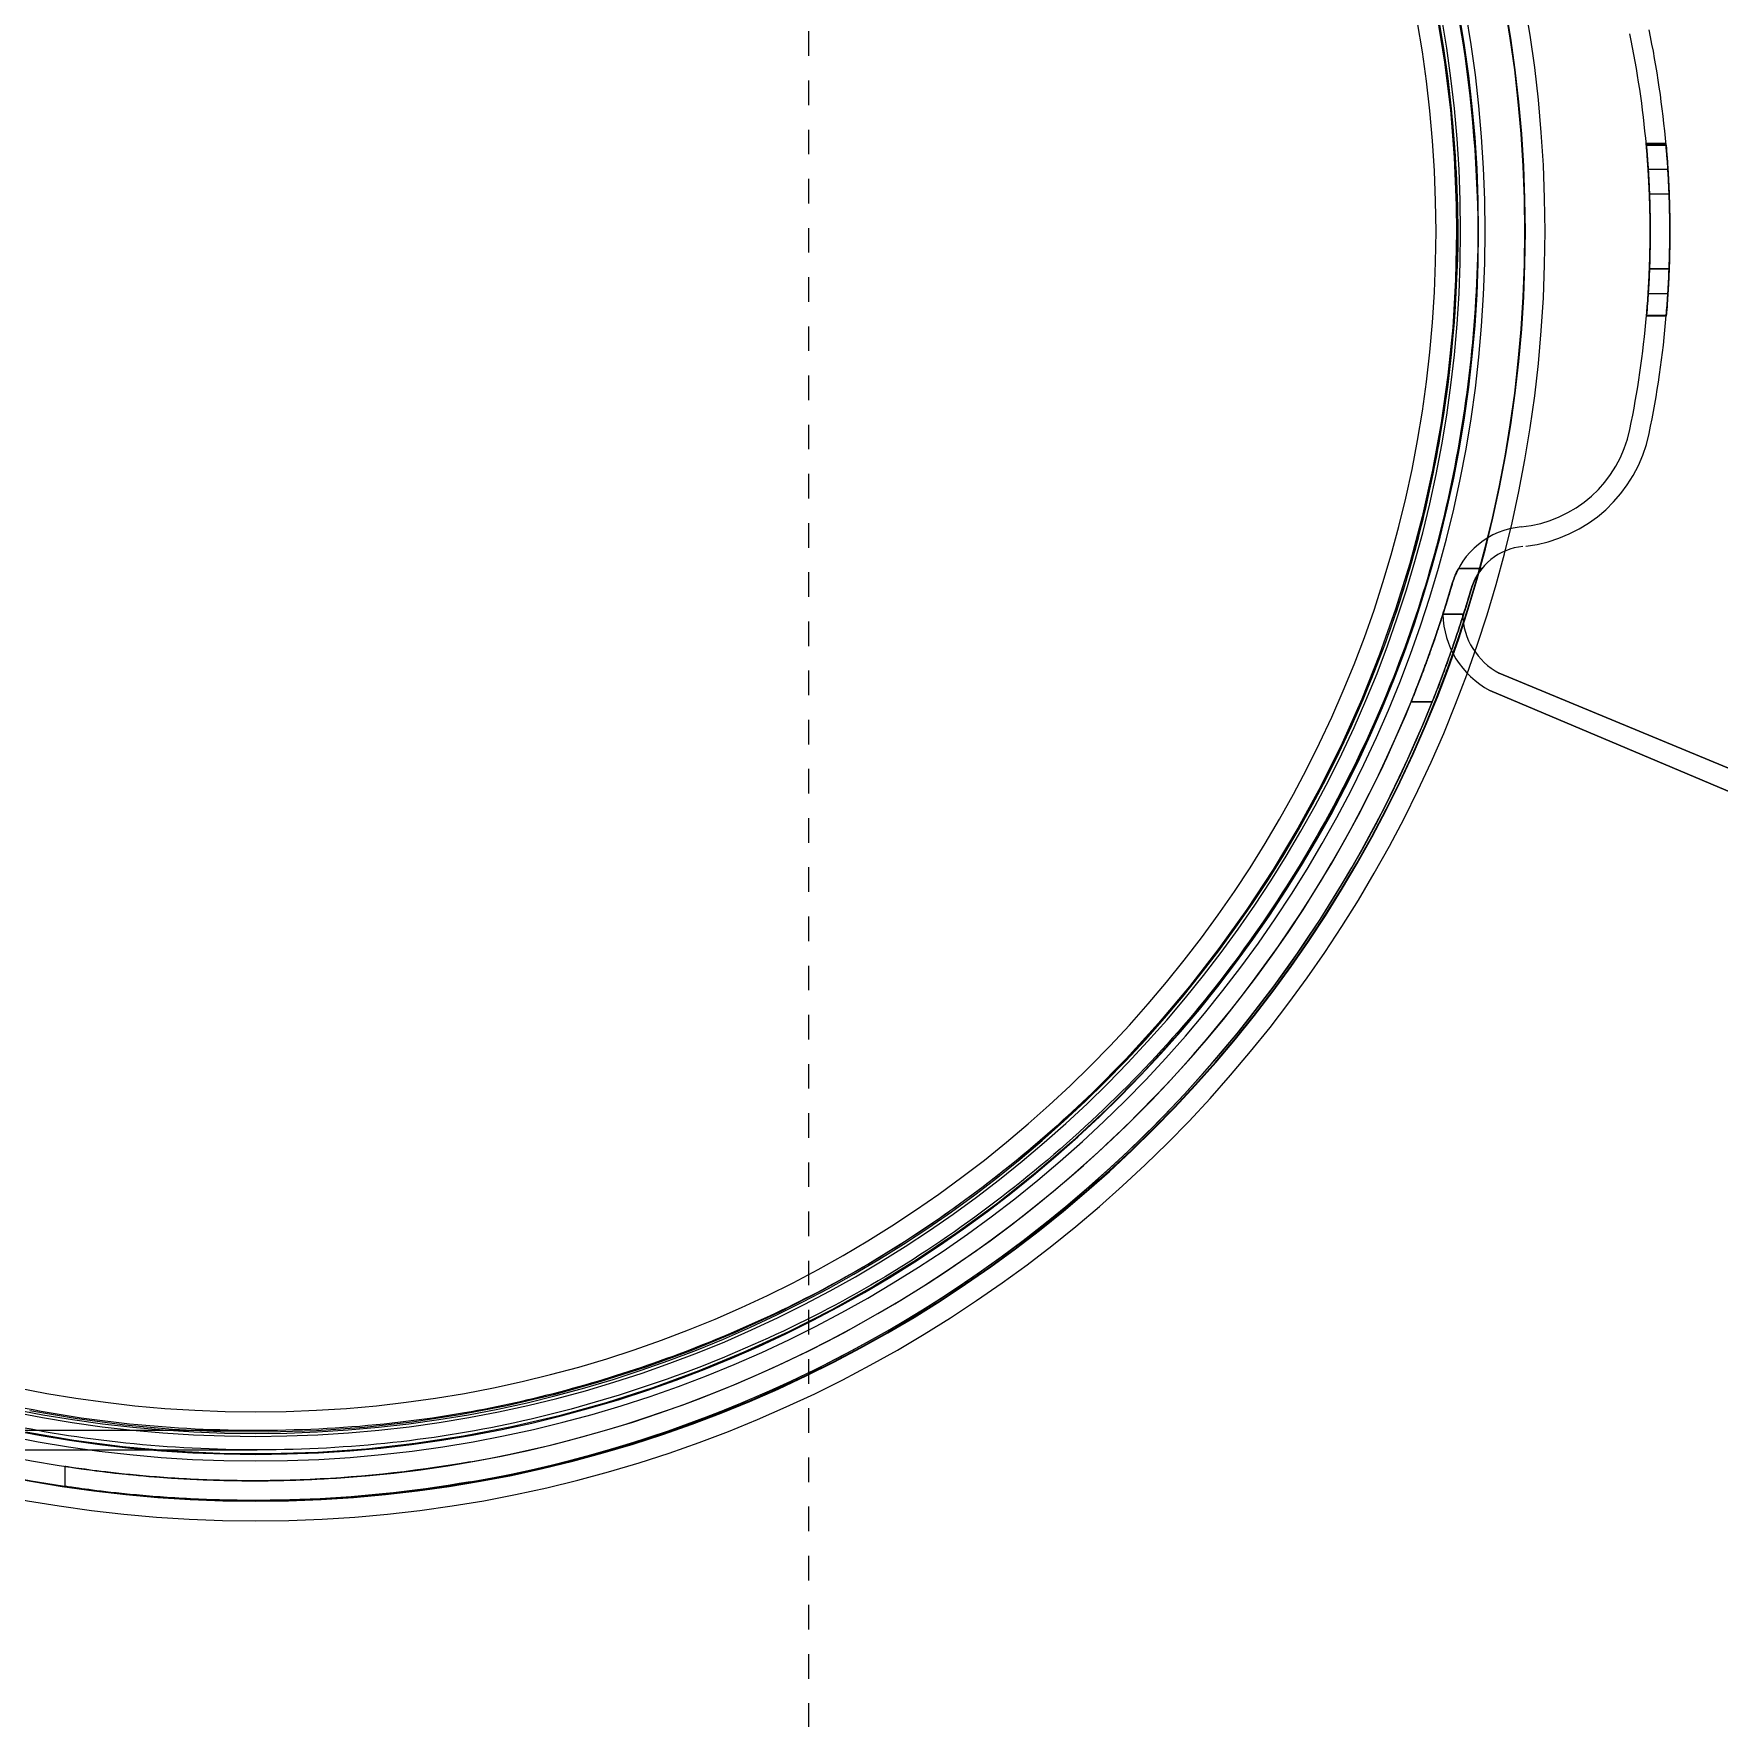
# Model space of a CAD drawing. Header units: millimetres. Extents: x 2179 to 48742, y 3478 to 161002.
# Drawn here: x 18851.4 to 18920, y 125968.8 to 126037.3 of the extents above; entities that cross this region are included whole.
import ezdxf

# ---------------------------------------------------------------- set-up
doc = ezdxf.new("R2010")
doc.units = ezdxf.units.MM
doc.linetypes.add('1_Čerchovaná 1_0mm', pattern=[2.4, 1.2, -0.6, 0, -0.6])
doc.linetypes.add('3_Čárkovaná 1_0mm', pattern=[2, 1, -1])
doc.layers.add('A-DETL-MBND', color=7, linetype='3_Čárkovaná 1_0mm', lineweight=9)
doc.layers.add('A-GENM-1', color=7, linetype='Continuous', lineweight=9, true_color=0x646464)
doc.layers.add('A-GENM-2', color=7, linetype='1_Čerchovaná 1_0mm', lineweight=9, true_color=0x646464)

# ---------------------------------------------------------------- blocks, each defined once
blk = doc.blocks.new('Construction_Roof-Accessories_Lindab_Round- - Lindab Round Downpipe System 150_100 High Build Polyester 001 Antique White-794159-1NP _ stroje')
at = {"layer": 'A-GENM-1'}
for p, q in [((180836.231, 126032.826), (180835.427, 126032.826)), ((180836.231, 126032.826), (180835.427, 126032.826)), ((180836.237, 126032.772), (180835.434, 126032.772)), ((180836.237, 126032.772), (180835.434, 126032.772)), ((180835.434, 126032.756), (180836.237, 126032.756)), ((180835.434, 126032.756), (180836.237, 126032.756)), ((180836.312, 126031.767), (180835.51, 126031.767)), ((180836.312, 126031.767), (180835.51, 126031.767)), ((180836.312, 126031.767), (180835.51, 126031.767)), ((180836.312, 126031.767), (180835.51, 126031.767)), ((180836.361, 126030.765), (180835.56, 126030.765)), ((180836.361, 126030.765), (180835.56, 126030.765)), ((180836.361, 126030.765), (180835.56, 126030.765)), ((180836.361, 126030.765), (180835.56, 126030.765)), ((180836.361, 126030.765), (180835.56, 126030.765)), ((180836.361, 126030.765), (180835.56, 126030.765)), ((180836.361, 126030.765), (180835.56, 126030.765)), ((180836.361, 126030.765), (180835.56, 126030.765)), ((180836.361, 126027.731), (180835.56, 126027.731)), ((180836.361, 126027.731), (180835.56, 126027.731)), ((180836.361, 126027.731), (180835.56, 126027.731)), ((180836.361, 126027.731), (180835.56, 126027.731)), ((180835.56, 126027.726), (180836.361, 126027.726)), ((180835.56, 126027.726), (180836.361, 126027.726)), ((180835.56, 126027.726), (180836.361, 126027.726)), ((180835.56, 126027.726), (180836.361, 126027.726)), ((180835.51, 126026.729), (180836.312, 126026.729)), ((180835.51, 126026.729), (180836.312, 126026.729)), ((180835.51, 126026.729), (180836.312, 126026.729)), ((180835.51, 126026.729), (180836.312, 126026.729)), ((180835.441, 126025.826), (180836.244, 126025.826)), ((180835.441, 126025.826), (180836.244, 126025.826)), ((180835.443, 126025.841), (180836.246, 126025.841)), ((180836.246, 126025.841), (180835.443, 126025.841)), ((180835.443, 126025.841), (180836.246, 126025.841)), ((180836.246, 126025.841), (180835.443, 126025.841)), ((180827.796, 126015.547), (180828.751, 126015.547)), ((180827.796, 126015.547), (180828.751, 126015.547)), ((180827.796, 126015.547), (180828.751, 126015.547)), ((180827.796, 126015.547), (180828.751, 126015.547)), ((180828.753, 126015.549), (180827.797, 126015.549)), ((180828.753, 126015.549), (180827.797, 126015.549)), ((180828.753, 126015.549), (180827.797, 126015.549)), ((180828.753, 126015.549), (180827.797, 126015.549)), ((180827.158, 126013.682), (180827.959, 126013.682)), ((180827.959, 126013.682), (180827.158, 126013.682)), ((180827.158, 126013.682), (180827.959, 126013.682)), ((180827.959, 126013.682), (180827.158, 126013.682)), ((180827.16, 126013.682), (180827.999, 126013.682)), ((180827.999, 126013.682), (180827.16, 126013.682)), ((180827.16, 126013.682), (180827.999, 126013.682)), ((180827.999, 126013.682), (180827.16, 126013.682)), ((180829.443, 126011.294), (180862.182, 125997.7)), ((180862.182, 125997.7), (180829.443, 126011.294)), ((180829.443, 126011.294), (180862.182, 125997.7)), ((180862.182, 125997.7), (180829.443, 126011.294)), ((180861.382, 125996.934), (180829.067, 126010.588)), ((180829.067, 126010.588), (180861.382, 125996.934)), ((180861.382, 125996.934), (180829.067, 126010.588)), ((180829.067, 126010.588), (180861.382, 125996.934)), ((180826.728, 126010.121), (180825.865, 126010.121)), ((180825.865, 126010.121), (180826.728, 126010.121)), ((180826.728, 126010.121), (180825.865, 126010.121)), ((180825.865, 126010.121), (180826.728, 126010.121)), ((180771.12, 125979.021), (180771.12, 125978.212)), ((180771.12, 125979.021), (180771.12, 125978.212))]:
    blk.add_line(p, q, dxfattribs=at)
at = {"layer": 'A-GENM-1', "flags": 128}
for points in [[(180827.782, 126038.227), (180828.102, 126036.264), (180828.343, 126034.29), (180828.505, 126032.308), (180828.588, 126030.321), (180828.599, 126029.248)], [(180826.913, 126038.067), (180827.227, 126036.139), (180827.464, 126034.201), (180827.623, 126032.254), (180827.704, 126030.302), (180827.716, 126029.248)], [(180828.599, 126029.248), (180828.56, 126027.26), (180828.44, 126025.275), (180828.242, 126023.296), (180827.964, 126021.327), (180827.608, 126019.371), (180827.174, 126017.43), (180826.663, 126015.508), (180826.075, 126013.609), (180825.412, 126011.734), (180824.675, 126009.887), (180823.864, 126008.071), (180822.981, 126006.29), (180822.028, 126004.544), (180821.005, 126002.839), (180819.915, 126001.175), (180818.76, 125999.557), (180817.541, 125997.986), (180816.26, 125996.465), (180814.919, 125994.997), (180813.52, 125993.583), (180812.066, 125992.226), (180810.559, 125990.929), (180809.002, 125989.693), (180807.396, 125988.52), (180805.744, 125987.412), (180804.05, 125986.371), (180802.315, 125985.399), (180800.543, 125984.497), (180798.736, 125983.667), (180796.897, 125982.909), (180795.03, 125982.226), (180793.137, 125981.618), (180791.22, 125981.086), (180789.285, 125980.631), (180787.332, 125980.254), (180785.366, 125979.955), (180783.39, 125979.735), (180781.406, 125979.595), (180779.419, 125979.533), (180777.43, 125979.552), (180775.444, 125979.65), (180773.463, 125979.827), (180771.491, 125980.083), (180769.531, 125980.418)], [(180827.716, 126029.248), (180827.677, 126027.295), (180827.559, 126025.345), (180827.364, 126023.402), (180827.092, 126021.468), (180826.742, 126019.546), (180826.316, 126017.64), (180825.814, 126015.753), (180825.237, 126013.887), (180824.585, 126012.045), (180823.861, 126010.231), (180823.064, 126008.448), (180822.197, 126006.698), (180821.261, 126004.983), (180820.256, 126003.308), (180819.186, 126001.674), (180818.051, 126000.085), (180816.854, 125998.542), (180815.595, 125997.048), (180814.278, 125995.605), (180812.905, 125994.217), (180811.477, 125992.884), (180809.996, 125991.61), (180808.466, 125990.396), (180806.889, 125989.244), (180805.267, 125988.156), (180803.602, 125987.134), (180801.899, 125986.179), (180800.158, 125985.293), (180798.383, 125984.477), (180796.577, 125983.733), (180794.743, 125983.062), (180792.883, 125982.465), (180791.001, 125981.942), (180789.1, 125981.495), (180787.182, 125981.125), (180785.251, 125980.831), (180783.31, 125980.615), (180781.361, 125980.477), (180779.409, 125980.417), (180777.456, 125980.435), (180775.505, 125980.531), (180773.56, 125980.705), (180771.623, 125980.957), (180769.697, 125981.286)], [(180778.937, 125980.483), (180778.533, 125980.483), (180777.952, 125980.483), (180777.193, 125980.483), (180776.259, 125980.483), (180775.151, 125980.483), (180773.871, 125980.483), (180772.42, 125980.483), (180770.801, 125980.483), (180769.017, 125980.483)], [(180778.937, 125979.683), (180778.533, 125979.683), (180777.952, 125979.683), (180777.193, 125979.683), (180776.259, 125979.683), (180775.151, 125979.683), (180773.871, 125979.683), (180772.42, 125979.683), (180770.801, 125979.683), (180769.017, 125979.683)]]:
    blk.add_lwpolyline(points, dxfattribs=at)
at = {"layer": 'A-GENM-1'}
for centre, radius, start, end in [((180778.882, 126029.248), 52.434, 90, 270), ((180778.882, 126029.248), 52.434, 90, 270), ((180778.882, 126029.248), 52.434, 0, 180), ((180778.882, 126029.248), 52.434, 270, 90), ((180778.882, 126029.248), 52.434, 270, 90), ((180778.882, 126029.248), 51.634, 90, 270), ((180778.882, 126029.248), 51.634, 90, 270), ((180778.882, 126029.248), 51.612, 360, 180), ((180778.882, 126029.248), 51.634, 270, 90), ((180778.882, 126029.248), 51.634, 270, 90), ((180778.882, 126029.248), 50, 0, 180), ((180778.882, 126029.248), 50, 360, 180), ((180778.882, 126029.248), 49.731, 360, 180), ((180778.882, 126029.248), 49, 0, 180), ((180778.882, 126029.248), 49, 0, 180), ((180778.882, 126029.248), 49, 0, 180), ((180778.882, 126029.248), 49, 0, 180), ((180778.882, 126029.248), 48.881, 360, 180), ((180778.882, 126029.248), 48, 0, 180), ((180778.882, 126029.248), 48, 360, 180), ((180795.941, 126029.248), 39.648, 5.07555, 11.71066), ((180795.941, 126029.248), 39.648, 5.07555, 11.71066), ((180795.941, 126029.248), 39.648, 5.07555, 11.71066), ((180795.941, 126029.248), 39.648, 5.07555, 11.71066), ((180795.941, 126029.248), 40.448, 4.97491, 11.71066), ((180795.941, 126029.248), 40.448, 4.97491, 11.71066), ((180795.941, 126029.248), 40.448, 4.97491, 11.71066), ((180795.941, 126029.248), 40.448, 4.97491, 11.71066), ((180778.882, 126029.248), 52.434, 180, 0), ((180778.882, 126029.248), 51.612, 180, 360), ((180778.882, 126029.248), 50, 180, 0), ((180778.882, 126029.248), 50, 180, 360), ((180778.882, 126029.248), 49.731, 180, 0), ((180778.882, 126029.248), 49, 180, 0), ((180778.882, 126029.248), 49, 180, 0), ((180778.882, 126029.248), 49, 180, 0), ((180778.882, 126029.248), 49, 180, 360), ((180778.882, 126029.248), 48.881, 180, 0), ((180778.882, 126029.248), 48, 180, 0), ((180778.882, 126029.248), 48, 180, 0), ((180778.799, 126029.247), 51.604, 183.54125, 343.67793), ((180778.799, 126029.247), 51.604, 183.54125, 343.67793), ((180778.799, 126029.247), 51.604, 183.54125, 343.67793), ((180778.799, 126029.247), 51.604, 183.54125, 343.67793), ((180778.799, 126029.247), 50.804, 183.59709, 343.68518), ((180778.799, 126029.247), 50.804, 183.59709, 343.68518), ((180778.799, 126029.247), 50.804, 183.59709, 343.68518), ((180778.799, 126029.247), 50.804, 183.59709, 343.68518), ((180795.941, 126029.248), 39.648, 348.28934, 355.07052), ((180795.941, 126029.248), 39.648, 348.28934, 355.07052), ((180795.941, 126029.248), 39.648, 348.28934, 355.07052), ((180795.941, 126029.248), 39.648, 348.28934, 355.07052), ((180795.941, 126029.248), 40.448, 348.28934, 355.16826), ((180795.941, 126029.248), 40.448, 348.28934, 355.16826), ((180795.941, 126029.248), 40.448, 348.28934, 355.16826), ((180795.941, 126029.248), 40.448, 348.28934, 355.16826), ((180829.868, 126022.216), 5, 275.40873, 348.28934), ((180829.868, 126022.216), 5, 275.40873, 348.28934), ((180829.868, 126022.216), 5, 275.40873, 348.28934), ((180829.868, 126022.216), 5, 275.40873, 348.28934), ((180829.868, 126022.216), 5.8, 276.6319, 348.28934), ((180829.868, 126022.216), 5.8, 276.6319, 348.28934), ((180829.868, 126022.216), 5.8, 276.6319, 348.28934), ((180829.868, 126022.216), 5.8, 276.6319, 348.28934), ((180830.644, 126014.021), 3.231, 95.40873, 162.81461), ((180830.644, 126014.021), 3.231, 95.40873, 162.81461), ((180830.644, 126014.021), 3.231, 95.40873, 162.81461), ((180830.644, 126014.021), 3.231, 95.40873, 162.81461), ((180830.644, 126014.021), 2.431, 95.40873, 162.68208), ((180830.644, 126014.021), 2.431, 95.40873, 162.68208), ((180830.644, 126014.021), 2.431, 95.40873, 162.68208), ((180830.644, 126014.021), 2.431, 95.40873, 162.68208), ((180830.757, 126013.767), 3.6, 181.34938, 242), ((180830.757, 126013.767), 3.6, 181.34938, 242), ((180830.757, 126013.767), 3.6, 181.34938, 242), ((180830.757, 126013.767), 3.6, 181.34938, 242), ((180830.757, 126013.767), 2.8, 181.73502, 242), ((180830.757, 126013.767), 2.8, 181.73502, 242), ((180830.757, 126013.767), 2.8, 181.73502, 242), ((180830.757, 126013.767), 2.8, 181.73502, 242), ((180778.799, 126029.247), 50.804, 279.99909, 337.88431), ((180778.799, 126029.247), 51.604, 279.84252, 338.24482), ((180778.799, 126029.247), 50.804, 279.99909, 337.88431), ((180778.799, 126029.247), 51.604, 279.84252, 338.24482), ((180778.799, 126029.247), 50.804, 279.99909, 337.88113), ((180778.799, 126029.247), 51.604, 279.84252, 338.24169), ((180778.799, 126029.247), 50.804, 279.99909, 337.88113), ((180778.799, 126029.247), 51.604, 279.84252, 338.24169)]:
    blk.add_arc(centre, radius, start, end, dxfattribs=at)
for points, knots in [([(180729.15, 126029.248), (180729.19, 126032.998), (180730.009, 126040.234), (180732.859, 126048.588), (180736.349, 126055.039), (180739.438, 126059.545), (180742.905, 126063.558), (180746.922, 126067.286), (180751.307, 126070.57), (180755.875, 126073.268), (180760.859, 126075.504), (180766.09, 126077.219), (180771.303, 126078.327), (180776.698, 126078.845), (180782.2, 126078.791), (180787.182, 126078.211), (180791.711, 126077.2), (180795.894, 126075.883), (180799.95, 126074.217), (180803.761, 126072.254), (180807.375, 126069.946), (180810.856, 126067.276), (180814.098, 126064.322), (180817.008, 126061.173), (180819.611, 126057.771), (180821.965, 126054.075), (180823.996, 126050.196), (180826.201, 126044.914), (180828.022, 126038.084), (180828.556, 126032.248), (180828.587, 126029.248)], [-1, -1, -1, -1, -0.930556, -0.861111, -0.826389, -0.791667, -0.756944, -0.722222, -0.6875, -0.652778, -0.618056, -0.583333, -0.548611, -0.513889, -0.479167, -0.444444, -0.416667, -0.388889, -0.361111, -0.333333, -0.305556, -0.277778, -0.25, -0.222222, -0.194444, -0.166667, -0.138889, -0.111111, -0.055556, 0, 0, 0, 0]), ([(180827.786, 126029.248), (180827.748, 126032.938), (180826.949, 126040.057), (180824.159, 126048.277), (180820.748, 126054.623), (180817.723, 126059.058), (180814.316, 126063.011), (180810.363, 126066.688), (180806.044, 126069.93), (180801.55, 126072.586), (180796.649, 126074.782), (180791.503, 126076.462), (180786.375, 126077.546), (180781.068, 126078.048), (180775.655, 126077.986), (180770.753, 126077.409), (180766.296, 126076.409), (180762.179, 126075.107), (180758.188, 126073.464), (180754.437, 126071.532), (180750.883, 126069.265), (180747.461, 126066.646), (180744.273, 126063.748), (180741.409, 126060.656), (180738.839, 126057.31), (180736.511, 126053.674), (180734.5, 126049.857), (180732.319, 126044.66), (180730.518, 126037.941), (180729.988, 126032.2), (180729.956, 126029.248)], [-1, -1, -1, -1, -0.930556, -0.861111, -0.826389, -0.791667, -0.756944, -0.722222, -0.6875, -0.652778, -0.618056, -0.583333, -0.548611, -0.513889, -0.479167, -0.444444, -0.416667, -0.388889, -0.361111, -0.333333, -0.305556, -0.277778, -0.25, -0.222222, -0.194444, -0.166667, -0.138889, -0.111111, -0.055556, 0, 0, 0, 0]), ([(180835.441, 126025.826), (180835.442, 126025.832), (180835.456, 126025.993), (180835.497, 126026.53), (180835.53, 126027.06), (180835.561, 126027.691), (180835.579, 126028.3), (180835.587, 126028.791), (180835.591, 126029.3), (180835.586, 126029.889), (180835.57, 126030.529), (180835.548, 126031.087), (180835.521, 126031.587), (180835.493, 126032.022), (180835.466, 126032.371), (180835.445, 126032.633), (180835.431, 126032.786), (180835.428, 126032.824), (180835.427, 126032.826)], [-1, -1, -1, -1, -0.861111, -0.791667, -0.722222, -0.652778, -0.583333, -0.548611, -0.513889, -0.444444, -0.388889, -0.333333, -0.277778, -0.222222, -0.166667, -0.111111, -0.055556, 0, 0, 0, 0]), ([(180835.427, 126032.826), (180835.428, 126032.821), (180835.443, 126032.66), (180835.486, 126032.123), (180835.521, 126031.593), (180835.554, 126030.961), (180835.575, 126030.353), (180835.585, 126029.863), (180835.591, 126029.354), (180835.588, 126028.765), (180835.575, 126028.124), (180835.555, 126027.566), (180835.53, 126027.066), (180835.503, 126026.631), (180835.479, 126026.282), (180835.458, 126026.019), (180835.445, 126025.866), (180835.441, 126025.828), (180835.441, 126025.826)], [-1, -1, -1, -1, -0.861111, -0.791667, -0.722222, -0.652778, -0.583333, -0.548611, -0.513889, -0.444444, -0.388889, -0.333333, -0.277778, -0.222222, -0.166667, -0.111111, -0.055556, 0, 0, 0, 0]), ([(180835.441, 126025.826), (180835.442, 126025.832), (180835.456, 126025.993), (180835.497, 126026.53), (180835.53, 126027.06), (180835.561, 126027.691), (180835.579, 126028.3), (180835.587, 126028.791), (180835.591, 126029.3), (180835.586, 126029.889), (180835.57, 126030.529), (180835.548, 126031.087), (180835.521, 126031.587), (180835.493, 126032.022), (180835.466, 126032.371), (180835.445, 126032.633), (180835.431, 126032.786), (180835.428, 126032.824), (180835.427, 126032.826)], [-1, -1, -1, -1, -0.861111, -0.791667, -0.722222, -0.652778, -0.583333, -0.548611, -0.513889, -0.444444, -0.388889, -0.333333, -0.277778, -0.222222, -0.166667, -0.111111, -0.055556, 0, 0, 0, 0]), ([(180835.427, 126032.826), (180835.428, 126032.821), (180835.443, 126032.66), (180835.486, 126032.123), (180835.521, 126031.593), (180835.554, 126030.961), (180835.575, 126030.353), (180835.585, 126029.863), (180835.591, 126029.354), (180835.588, 126028.765), (180835.575, 126028.124), (180835.555, 126027.566), (180835.53, 126027.066), (180835.503, 126026.631), (180835.479, 126026.282), (180835.458, 126026.019), (180835.445, 126025.866), (180835.441, 126025.828), (180835.441, 126025.826)], [-1, -1, -1, -1, -0.861111, -0.791667, -0.722222, -0.652778, -0.583333, -0.548611, -0.513889, -0.444444, -0.388889, -0.333333, -0.277778, -0.222222, -0.166667, -0.111111, -0.055556, 0, 0, 0, 0]), ([(180836.231, 126032.826), (180836.231, 126032.821), (180836.246, 126032.66), (180836.288, 126032.123), (180836.323, 126031.593), (180836.355, 126030.961), (180836.375, 126030.353), (180836.385, 126029.863), (180836.391, 126029.354), (180836.388, 126028.765), (180836.375, 126028.124), (180836.355, 126027.566), (180836.331, 126027.066), (180836.305, 126026.631), (180836.281, 126026.282), (180836.26, 126026.019), (180836.248, 126025.866), (180836.244, 126025.828), (180836.244, 126025.826)], [-1, -1, -1, -1, -0.861111, -0.791667, -0.722222, -0.652778, -0.583333, -0.548611, -0.513889, -0.444444, -0.388889, -0.333333, -0.277778, -0.222222, -0.166667, -0.111111, -0.055556, 0, 0, 0, 0]), ([(180836.244, 126025.826), (180836.245, 126025.832), (180836.259, 126025.993), (180836.299, 126026.53), (180836.331, 126027.06), (180836.361, 126027.691), (180836.379, 126028.3), (180836.387, 126028.791), (180836.391, 126029.3), (180836.386, 126029.889), (180836.37, 126030.529), (180836.349, 126031.086), (180836.323, 126031.587), (180836.295, 126032.022), (180836.269, 126032.371), (180836.248, 126032.633), (180836.234, 126032.786), (180836.231, 126032.824), (180836.231, 126032.826)], [-1, -1, -1, -1, -0.861111, -0.791667, -0.722222, -0.652778, -0.583333, -0.548611, -0.513889, -0.444444, -0.388889, -0.333333, -0.277778, -0.222222, -0.166667, -0.111111, -0.055556, 0, 0, 0, 0]), ([(180836.231, 126032.826), (180836.231, 126032.821), (180836.246, 126032.66), (180836.288, 126032.123), (180836.323, 126031.593), (180836.355, 126030.961), (180836.375, 126030.353), (180836.385, 126029.863), (180836.391, 126029.354), (180836.388, 126028.765), (180836.375, 126028.124), (180836.355, 126027.566), (180836.331, 126027.066), (180836.305, 126026.631), (180836.281, 126026.282), (180836.26, 126026.019), (180836.248, 126025.866), (180836.244, 126025.828), (180836.244, 126025.826)], [-1, -1, -1, -1, -0.861111, -0.791667, -0.722222, -0.652778, -0.583333, -0.548611, -0.513889, -0.444444, -0.388889, -0.333333, -0.277778, -0.222222, -0.166667, -0.111111, -0.055556, 0, 0, 0, 0]), ([(180836.244, 126025.826), (180836.245, 126025.832), (180836.259, 126025.993), (180836.299, 126026.53), (180836.331, 126027.06), (180836.361, 126027.691), (180836.379, 126028.3), (180836.387, 126028.791), (180836.391, 126029.3), (180836.386, 126029.889), (180836.37, 126030.529), (180836.349, 126031.086), (180836.323, 126031.587), (180836.295, 126032.022), (180836.269, 126032.371), (180836.248, 126032.633), (180836.234, 126032.786), (180836.231, 126032.824), (180836.231, 126032.826)], [-1, -1, -1, -1, -0.861111, -0.791667, -0.722222, -0.652778, -0.583333, -0.548611, -0.513889, -0.444444, -0.388889, -0.333333, -0.277778, -0.222222, -0.166667, -0.111111, -0.055556, 0, 0, 0, 0]), ([(180835.56, 126030.765), (180835.56, 126030.775), (180835.557, 126030.863), (180835.544, 126031.162), (180835.524, 126031.531), (180835.493, 126032.031), (180835.46, 126032.461), (180835.434, 126032.756)], [-1, -1, -1, -1, -0.785714, -0.571429, -0.428571, -0.285714, 0, 0, 0, 0]), ([(180835.434, 126032.756), (180835.453, 126032.534), (180835.488, 126032.104), (180835.521, 126031.583), (180835.541, 126031.215), (180835.556, 126030.891), (180835.56, 126030.778), (180835.56, 126030.765)], [-1, -1, -1, -1, -0.785714, -0.571429, -0.428571, -0.285714, 0, 0, 0, 0]), ([(180835.56, 126030.765), (180835.56, 126030.775), (180835.557, 126030.863), (180835.544, 126031.162), (180835.524, 126031.531), (180835.493, 126032.031), (180835.46, 126032.461), (180835.434, 126032.756)], [-1, -1, -1, -1, -0.785714, -0.571429, -0.428571, -0.285714, 0, 0, 0, 0]), ([(180835.434, 126032.756), (180835.453, 126032.534), (180835.488, 126032.104), (180835.521, 126031.583), (180835.541, 126031.215), (180835.556, 126030.891), (180835.56, 126030.778), (180835.56, 126030.765)], [-1, -1, -1, -1, -0.785714, -0.571429, -0.428571, -0.285714, 0, 0, 0, 0]), ([(180836.237, 126032.756), (180836.256, 126032.534), (180836.29, 126032.104), (180836.323, 126031.583), (180836.342, 126031.215), (180836.356, 126030.891), (180836.36, 126030.778), (180836.361, 126030.765)], [-1, -1, -1, -1, -0.785714, -0.571429, -0.428571, -0.285714, 0, 0, 0, 0]), ([(180836.361, 126030.765), (180836.36, 126030.775), (180836.357, 126030.863), (180836.344, 126031.162), (180836.325, 126031.531), (180836.295, 126032.031), (180836.263, 126032.461), (180836.237, 126032.756)], [-1, -1, -1, -1, -0.785714, -0.571429, -0.428571, -0.285714, 0, 0, 0, 0]), ([(180836.237, 126032.756), (180836.256, 126032.534), (180836.29, 126032.104), (180836.323, 126031.583), (180836.342, 126031.215), (180836.356, 126030.891), (180836.36, 126030.778), (180836.361, 126030.765)], [-1, -1, -1, -1, -0.785714, -0.571429, -0.428571, -0.285714, 0, 0, 0, 0]), ([(180836.361, 126030.765), (180836.36, 126030.775), (180836.357, 126030.863), (180836.344, 126031.162), (180836.325, 126031.531), (180836.295, 126032.031), (180836.263, 126032.461), (180836.237, 126032.756)], [-1, -1, -1, -1, -0.785714, -0.571429, -0.428571, -0.285714, 0, 0, 0, 0]), ([(180835.56, 126030.765), (180835.555, 126030.913), (180835.543, 126031.176), (180835.53, 126031.422), (180835.521, 126031.569), (180835.514, 126031.684), (180835.509, 126031.768), (180835.509, 126031.767), (180835.516, 126031.656), (180835.53, 126031.426), (180835.544, 126031.157), (180835.556, 126030.869), (180835.567, 126030.576), (180835.577, 126030.259), (180835.584, 126029.94), (180835.588, 126029.607), (180835.59, 126029.248), (180835.588, 126028.889), (180835.584, 126028.556), (180835.577, 126028.238), (180835.567, 126027.921), (180835.556, 126027.628), (180835.545, 126027.38), (180835.535, 126027.172), (180835.525, 126026.991), (180835.517, 126026.852), (180835.511, 126026.763), (180835.509, 126026.727), (180835.51, 126026.738), (180835.513, 126026.793), (180835.518, 126026.876), (180835.523, 126026.963), (180835.529, 126027.065), (180835.541, 126027.282), (180835.553, 126027.533), (180835.56, 126027.731)], [-1, -1, -1, -1, -0.958333, -0.916667, -0.895833, -0.875, -0.833333, -0.791667, -0.75, -0.708333, -0.666667, -0.638889, -0.611111, -0.583333, -0.555556, -0.527778, -0.5, -0.472222, -0.444444, -0.416667, -0.388889, -0.361111, -0.333333, -0.305556, -0.277778, -0.25, -0.222222, -0.194444, -0.166667, -0.138889, -0.111111, -0.097222, -0.083333, -0.055556, 0, 0, 0, 0]), ([(180835.56, 126030.765), (180835.555, 126030.913), (180835.543, 126031.176), (180835.53, 126031.422), (180835.521, 126031.569), (180835.514, 126031.684), (180835.509, 126031.768), (180835.509, 126031.767), (180835.516, 126031.656), (180835.53, 126031.426), (180835.544, 126031.157), (180835.556, 126030.869), (180835.567, 126030.576), (180835.577, 126030.259), (180835.584, 126029.94), (180835.588, 126029.607), (180835.59, 126029.248), (180835.588, 126028.889), (180835.584, 126028.556), (180835.577, 126028.238), (180835.567, 126027.921), (180835.556, 126027.628), (180835.545, 126027.38), (180835.535, 126027.172), (180835.525, 126026.991), (180835.517, 126026.852), (180835.511, 126026.763), (180835.509, 126026.727), (180835.51, 126026.738), (180835.513, 126026.793), (180835.518, 126026.876), (180835.523, 126026.963), (180835.529, 126027.065), (180835.541, 126027.282), (180835.553, 126027.533), (180835.56, 126027.731)], [-1, -1, -1, -1, -0.958333, -0.916667, -0.895833, -0.875, -0.833333, -0.791667, -0.75, -0.708333, -0.666667, -0.638889, -0.611111, -0.583333, -0.555556, -0.527778, -0.5, -0.472222, -0.444444, -0.416667, -0.388889, -0.361111, -0.333333, -0.305556, -0.277778, -0.25, -0.222222, -0.194444, -0.166667, -0.138889, -0.111111, -0.097222, -0.083333, -0.055556, 0, 0, 0, 0]), ([(180835.56, 126027.731), (180835.555, 126027.583), (180835.543, 126027.32), (180835.53, 126027.074), (180835.521, 126026.927), (180835.514, 126026.812), (180835.509, 126026.728), (180835.509, 126026.729), (180835.516, 126026.84), (180835.53, 126027.07), (180835.544, 126027.339), (180835.556, 126027.628), (180835.567, 126027.92), (180835.577, 126028.238), (180835.584, 126028.556), (180835.588, 126028.889), (180835.59, 126029.248), (180835.588, 126029.607), (180835.584, 126029.94), (180835.577, 126030.258), (180835.567, 126030.575), (180835.556, 126030.868), (180835.545, 126031.116), (180835.535, 126031.325), (180835.525, 126031.505), (180835.517, 126031.644), (180835.511, 126031.733), (180835.509, 126031.769), (180835.51, 126031.758), (180835.513, 126031.703), (180835.518, 126031.62), (180835.523, 126031.533), (180835.529, 126031.431), (180835.541, 126031.215), (180835.553, 126030.963), (180835.56, 126030.765)], [-1, -1, -1, -1, -0.958333, -0.916667, -0.895833, -0.875, -0.833333, -0.791667, -0.75, -0.708333, -0.666667, -0.638889, -0.611111, -0.583333, -0.555556, -0.527778, -0.5, -0.472222, -0.444444, -0.416667, -0.388889, -0.361111, -0.333333, -0.305556, -0.277778, -0.25, -0.222222, -0.194444, -0.166667, -0.138889, -0.111111, -0.097222, -0.083333, -0.055556, 0, 0, 0, 0]), ([(180835.56, 126027.731), (180835.555, 126027.583), (180835.543, 126027.32), (180835.53, 126027.074), (180835.521, 126026.927), (180835.514, 126026.812), (180835.509, 126026.728), (180835.509, 126026.729), (180835.516, 126026.84), (180835.53, 126027.07), (180835.544, 126027.339), (180835.556, 126027.628), (180835.567, 126027.92), (180835.577, 126028.238), (180835.584, 126028.556), (180835.588, 126028.889), (180835.59, 126029.248), (180835.588, 126029.607), (180835.584, 126029.94), (180835.577, 126030.258), (180835.567, 126030.575), (180835.556, 126030.868), (180835.545, 126031.116), (180835.535, 126031.325), (180835.525, 126031.505), (180835.517, 126031.644), (180835.511, 126031.733), (180835.509, 126031.769), (180835.51, 126031.758), (180835.513, 126031.703), (180835.518, 126031.62), (180835.523, 126031.533), (180835.529, 126031.431), (180835.541, 126031.215), (180835.553, 126030.963), (180835.56, 126030.765)], [-1, -1, -1, -1, -0.958333, -0.916667, -0.895833, -0.875, -0.833333, -0.791667, -0.75, -0.708333, -0.666667, -0.638889, -0.611111, -0.583333, -0.555556, -0.527778, -0.5, -0.472222, -0.444444, -0.416667, -0.388889, -0.361111, -0.333333, -0.305556, -0.277778, -0.25, -0.222222, -0.194444, -0.166667, -0.138889, -0.111111, -0.097222, -0.083333, -0.055556, 0, 0, 0, 0]), ([(180836.361, 126030.765), (180836.355, 126030.913), (180836.344, 126031.176), (180836.331, 126031.422), (180836.323, 126031.569), (180836.316, 126031.684), (180836.311, 126031.768), (180836.311, 126031.767), (180836.318, 126031.656), (180836.331, 126031.426), (180836.345, 126031.157), (180836.357, 126030.868), (180836.368, 126030.575), (180836.377, 126030.258), (180836.384, 126029.94), (180836.388, 126029.607), (180836.39, 126029.248), (180836.388, 126028.889), (180836.384, 126028.556), (180836.377, 126028.238), (180836.368, 126027.92), (180836.357, 126027.628), (180836.346, 126027.379), (180836.336, 126027.171), (180836.326, 126026.991), (180836.318, 126026.852), (180836.313, 126026.763), (180836.311, 126026.727), (180836.311, 126026.738), (180836.315, 126026.793), (180836.32, 126026.876), (180836.325, 126026.963), (180836.33, 126027.065), (180836.342, 126027.282), (180836.353, 126027.533), (180836.361, 126027.731)], [-1, -1, -1, -1, -0.958333, -0.916667, -0.895833, -0.875, -0.833333, -0.791667, -0.75, -0.708333, -0.666667, -0.638889, -0.611111, -0.583333, -0.555556, -0.527778, -0.5, -0.472222, -0.444444, -0.416667, -0.388889, -0.361111, -0.333333, -0.305556, -0.277778, -0.25, -0.222222, -0.194444, -0.166667, -0.138889, -0.111111, -0.097222, -0.083333, -0.055556, 0, 0, 0, 0]), ([(180836.361, 126030.765), (180836.355, 126030.913), (180836.344, 126031.176), (180836.331, 126031.422), (180836.323, 126031.569), (180836.316, 126031.684), (180836.311, 126031.768), (180836.311, 126031.767), (180836.318, 126031.656), (180836.331, 126031.426), (180836.345, 126031.157), (180836.357, 126030.868), (180836.368, 126030.575), (180836.377, 126030.258), (180836.384, 126029.94), (180836.388, 126029.607), (180836.39, 126029.248), (180836.388, 126028.889), (180836.384, 126028.556), (180836.377, 126028.238), (180836.368, 126027.92), (180836.357, 126027.628), (180836.346, 126027.379), (180836.336, 126027.171), (180836.326, 126026.991), (180836.318, 126026.852), (180836.313, 126026.763), (180836.311, 126026.727), (180836.311, 126026.738), (180836.315, 126026.793), (180836.32, 126026.876), (180836.325, 126026.963), (180836.33, 126027.065), (180836.342, 126027.282), (180836.353, 126027.533), (180836.361, 126027.731)], [-1, -1, -1, -1, -0.958333, -0.916667, -0.895833, -0.875, -0.833333, -0.791667, -0.75, -0.708333, -0.666667, -0.638889, -0.611111, -0.583333, -0.555556, -0.527778, -0.5, -0.472222, -0.444444, -0.416667, -0.388889, -0.361111, -0.333333, -0.305556, -0.277778, -0.25, -0.222222, -0.194444, -0.166667, -0.138889, -0.111111, -0.097222, -0.083333, -0.055556, 0, 0, 0, 0]), ([(180836.361, 126027.731), (180836.355, 126027.583), (180836.344, 126027.32), (180836.331, 126027.074), (180836.323, 126026.927), (180836.316, 126026.812), (180836.311, 126026.728), (180836.311, 126026.729), (180836.318, 126026.84), (180836.331, 126027.07), (180836.345, 126027.339), (180836.357, 126027.628), (180836.368, 126027.921), (180836.377, 126028.238), (180836.384, 126028.556), (180836.388, 126028.889), (180836.39, 126029.248), (180836.388, 126029.607), (180836.384, 126029.94), (180836.377, 126030.258), (180836.368, 126030.576), (180836.357, 126030.868), (180836.346, 126031.117), (180836.336, 126031.325), (180836.326, 126031.505), (180836.318, 126031.645), (180836.313, 126031.733), (180836.311, 126031.769), (180836.311, 126031.758), (180836.315, 126031.703), (180836.32, 126031.62), (180836.325, 126031.533), (180836.33, 126031.431), (180836.342, 126031.214), (180836.353, 126030.963), (180836.361, 126030.765)], [-1, -1, -1, -1, -0.958333, -0.916667, -0.895833, -0.875, -0.833333, -0.791667, -0.75, -0.708333, -0.666667, -0.638889, -0.611111, -0.583333, -0.555556, -0.527778, -0.5, -0.472222, -0.444444, -0.416667, -0.388889, -0.361111, -0.333333, -0.305556, -0.277778, -0.25, -0.222222, -0.194444, -0.166667, -0.138889, -0.111111, -0.097222, -0.083333, -0.055556, 0, 0, 0, 0]), ([(180836.361, 126027.731), (180836.355, 126027.583), (180836.344, 126027.32), (180836.331, 126027.074), (180836.323, 126026.927), (180836.316, 126026.812), (180836.311, 126026.728), (180836.311, 126026.729), (180836.318, 126026.84), (180836.331, 126027.07), (180836.345, 126027.339), (180836.357, 126027.628), (180836.368, 126027.921), (180836.377, 126028.238), (180836.384, 126028.556), (180836.388, 126028.889), (180836.39, 126029.248), (180836.388, 126029.607), (180836.384, 126029.94), (180836.377, 126030.258), (180836.368, 126030.576), (180836.357, 126030.868), (180836.346, 126031.117), (180836.336, 126031.325), (180836.326, 126031.505), (180836.318, 126031.645), (180836.313, 126031.733), (180836.311, 126031.769), (180836.311, 126031.758), (180836.315, 126031.703), (180836.32, 126031.62), (180836.325, 126031.533), (180836.33, 126031.431), (180836.342, 126031.214), (180836.353, 126030.963), (180836.361, 126030.765)], [-1, -1, -1, -1, -0.958333, -0.916667, -0.895833, -0.875, -0.833333, -0.791667, -0.75, -0.708333, -0.666667, -0.638889, -0.611111, -0.583333, -0.555556, -0.527778, -0.5, -0.472222, -0.444444, -0.416667, -0.388889, -0.361111, -0.333333, -0.305556, -0.277778, -0.25, -0.222222, -0.194444, -0.166667, -0.138889, -0.111111, -0.097222, -0.083333, -0.055556, 0, 0, 0, 0]), ([(180828.587, 126029.248), (180828.549, 126025.498), (180827.736, 126018.262), (180824.9, 126009.907), (180821.433, 126003.457), (180818.359, 125998.949), (180814.896, 125994.931), (180810.878, 125991.193), (180806.488, 125987.899), (180801.92, 125985.199), (180796.939, 125982.967), (180791.709, 125981.259), (180786.496, 125980.157), (180781.102, 125979.648), (180775.6, 125979.71), (180770.618, 125980.297), (180766.087, 125981.314), (180761.903, 125982.637), (180757.847, 125984.307), (180754.034, 125986.271), (180750.422, 125988.575), (180746.944, 125991.237), (180743.703, 125994.183), (180740.791, 125997.325), (180738.18, 126000.726), (180735.813, 126004.422), (180733.769, 126008.301), (180731.551, 126013.583), (180729.721, 126020.412), (180729.182, 126026.248), (180729.15, 126029.248)], [-1, -1, -1, -1, -0.930556, -0.861111, -0.826389, -0.791667, -0.756944, -0.722222, -0.6875, -0.652778, -0.618056, -0.583333, -0.548611, -0.513889, -0.479167, -0.444444, -0.416667, -0.388889, -0.361111, -0.333333, -0.305556, -0.277778, -0.25, -0.222222, -0.194444, -0.166667, -0.138889, -0.111111, -0.055556, 0, 0, 0, 0]), ([(180729.956, 126029.248), (180729.995, 126025.558), (180730.801, 126018.439), (180733.605, 126010.221), (180737.038, 126003.873), (180740.077, 125999.439), (180743.488, 125995.491), (180747.439, 125991.824), (180751.755, 125988.592), (180756.249, 125985.938), (180761.151, 125983.738), (180766.299, 125982.051), (180771.428, 125980.961), (180776.735, 125980.452), (180782.148, 125980.505), (180787.049, 125981.076), (180791.506, 125982.07), (180795.621, 125983.366), (180799.611, 125985.005), (180803.361, 125986.936), (180806.916, 125989.207), (180810.341, 125991.834), (180813.531, 125994.74), (180816.394, 125997.838), (180818.955, 126001.186), (180821.271, 126004.822), (180823.27, 126008.638), (180825.438, 126013.835), (180827.23, 126020.555), (180827.756, 126026.296), (180827.786, 126029.248)], [-1, -1, -1, -1, -0.930556, -0.861111, -0.826389, -0.791667, -0.756944, -0.722222, -0.6875, -0.652778, -0.618056, -0.583333, -0.548611, -0.513889, -0.479167, -0.444444, -0.416667, -0.388889, -0.361111, -0.333333, -0.305556, -0.277778, -0.25, -0.222222, -0.194444, -0.166667, -0.138889, -0.111111, -0.055556, 0, 0, 0, 0]), ([(180835.443, 126025.841), (180835.471, 126026.169), (180835.505, 126026.637), (180835.534, 126027.151), (180835.554, 126027.554), (180835.559, 126027.704), (180835.56, 126027.726)], [-1, -1, -1, -1, -0.666667, -0.5, -0.333333, 0, 0, 0, 0]), ([(180835.56, 126027.726), (180835.559, 126027.704), (180835.554, 126027.554), (180835.534, 126027.151), (180835.505, 126026.637), (180835.471, 126026.169), (180835.443, 126025.841)], [-1, -1, -1, -1, -0.666667, -0.5, -0.333333, 0, 0, 0, 0]), ([(180835.443, 126025.841), (180835.471, 126026.169), (180835.505, 126026.637), (180835.534, 126027.151), (180835.554, 126027.554), (180835.559, 126027.704), (180835.56, 126027.726)], [-1, -1, -1, -1, -0.666667, -0.5, -0.333333, 0, 0, 0, 0]), ([(180835.56, 126027.726), (180835.559, 126027.704), (180835.554, 126027.554), (180835.534, 126027.151), (180835.505, 126026.637), (180835.471, 126026.169), (180835.443, 126025.841)], [-1, -1, -1, -1, -0.666667, -0.5, -0.333333, 0, 0, 0, 0]), ([(180836.361, 126027.726), (180836.36, 126027.704), (180836.354, 126027.555), (180836.335, 126027.151), (180836.306, 126026.637), (180836.273, 126026.169), (180836.246, 126025.841)], [-1, -1, -1, -1, -0.666667, -0.5, -0.333333, 0, 0, 0, 0]), ([(180836.246, 126025.841), (180836.273, 126026.169), (180836.306, 126026.637), (180836.335, 126027.151), (180836.354, 126027.555), (180836.36, 126027.704), (180836.361, 126027.726)], [-1, -1, -1, -1, -0.666667, -0.5, -0.333333, 0, 0, 0, 0]), ([(180836.361, 126027.726), (180836.36, 126027.704), (180836.354, 126027.555), (180836.335, 126027.151), (180836.306, 126026.637), (180836.273, 126026.169), (180836.246, 126025.841)], [-1, -1, -1, -1, -0.666667, -0.5, -0.333333, 0, 0, 0, 0]), ([(180836.246, 126025.841), (180836.273, 126026.169), (180836.306, 126026.637), (180836.335, 126027.151), (180836.354, 126027.555), (180836.36, 126027.704), (180836.361, 126027.726)], [-1, -1, -1, -1, -0.666667, -0.5, -0.333333, 0, 0, 0, 0]), ([(180827.557, 126014.976), (180827.527, 126014.874), (180827.463, 126014.657), (180827.33, 126014.22), (180827.16, 126013.679), (180827.029, 126013.281), (180826.964, 126013.087)], [0, 0, 0, 0, 0.2, 0.4, 0.7, 1, 1, 1, 1]), ([(180826.964, 126013.087), (180827.051, 126013.345), (180827.205, 126013.817), (180827.411, 126014.482), (180827.513, 126014.823), (180827.557, 126014.976)], [0, 0, 0, 0, 0.4, 0.7, 1, 1, 1, 1]), ([(180827.557, 126014.976), (180827.527, 126014.874), (180827.463, 126014.657), (180827.33, 126014.22), (180827.16, 126013.679), (180827.029, 126013.281), (180826.964, 126013.087)], [0, 0, 0, 0, 0.2, 0.4, 0.7, 1, 1, 1, 1]), ([(180826.964, 126013.087), (180827.051, 126013.345), (180827.205, 126013.817), (180827.411, 126014.482), (180827.513, 126014.823), (180827.557, 126014.976)], [0, 0, 0, 0, 0.4, 0.7, 1, 1, 1, 1]), ([(180828.323, 126014.745), (180828.388, 126014.954), (180828.505, 126015.19), (180828.639, 126015.398), (180828.708, 126015.492), (180828.75, 126015.546), (180828.755, 126015.551), (180828.751, 126015.547)], [0, 0, 0, 0, 0.4, 0.55, 0.7, 0.85, 1, 1, 1, 1]), ([(180828.323, 126014.745), (180828.388, 126014.954), (180828.505, 126015.19), (180828.639, 126015.398), (180828.708, 126015.492), (180828.75, 126015.546), (180828.755, 126015.551), (180828.751, 126015.547)], [0, 0, 0, 0, 0.4, 0.55, 0.7, 0.85, 1, 1, 1, 1]), ([(180828.751, 126015.547), (180828.754, 126015.55), (180828.753, 126015.549), (180828.737, 126015.529), (180828.705, 126015.488), (180828.655, 126015.42), (180828.582, 126015.312), (180828.462, 126015.105), (180828.372, 126014.902), (180828.323, 126014.745)], [0, 0, 0, 0, 0.1, 0.2, 0.3, 0.4, 0.55, 0.7, 1, 1, 1, 1]), ([(180828.751, 126015.547), (180828.754, 126015.55), (180828.753, 126015.549), (180828.737, 126015.529), (180828.705, 126015.488), (180828.655, 126015.42), (180828.582, 126015.312), (180828.462, 126015.105), (180828.372, 126014.902), (180828.323, 126014.745)], [0, 0, 0, 0, 0.1, 0.2, 0.3, 0.4, 0.55, 0.7, 1, 1, 1, 1]), ([(180828.751, 126015.547), (180828.75, 126015.546), (180828.742, 126015.535), (180828.711, 126015.496), (180828.66, 126015.427), (180828.596, 126015.334), (180828.527, 126015.219), (180828.43, 126015.036), (180828.362, 126014.87), (180828.323, 126014.745)], [0, 0, 0, 0, 0.125, 0.25, 0.375, 0.5, 0.625, 0.75, 1, 1, 1, 1]), ([(180828.323, 126014.745), (180828.362, 126014.87), (180828.43, 126015.036), (180828.527, 126015.219), (180828.596, 126015.334), (180828.66, 126015.427), (180828.711, 126015.496), (180828.742, 126015.535), (180828.75, 126015.546), (180828.751, 126015.547)], [0, 0, 0, 0, 0.25, 0.375, 0.5, 0.625, 0.75, 0.875, 1, 1, 1, 1]), ([(180828.751, 126015.547), (180828.75, 126015.546), (180828.742, 126015.535), (180828.711, 126015.496), (180828.66, 126015.427), (180828.596, 126015.334), (180828.527, 126015.219), (180828.43, 126015.036), (180828.362, 126014.87), (180828.323, 126014.745)], [0, 0, 0, 0, 0.125, 0.25, 0.375, 0.5, 0.625, 0.75, 1, 1, 1, 1]), ([(180828.323, 126014.745), (180828.362, 126014.87), (180828.43, 126015.036), (180828.527, 126015.219), (180828.596, 126015.334), (180828.66, 126015.427), (180828.711, 126015.496), (180828.742, 126015.535), (180828.75, 126015.546), (180828.751, 126015.547)], [0, 0, 0, 0, 0.25, 0.375, 0.5, 0.625, 0.75, 0.875, 1, 1, 1, 1]), ([(180828.323, 126014.745), (180828.287, 126014.622), (180828.211, 126014.365), (180828.037, 126013.797), (180827.899, 126013.364), (180827.807, 126013.087)], [0, 0, 0, 0, 0.25, 0.5, 1, 1, 1, 1]), ([(180827.807, 126013.087), (180827.899, 126013.364), (180828.037, 126013.797), (180828.211, 126014.365), (180828.287, 126014.622), (180828.323, 126014.745)], [0, 0, 0, 0, 0.5, 0.75, 1, 1, 1, 1]), ([(180828.323, 126014.745), (180828.287, 126014.622), (180828.211, 126014.365), (180828.037, 126013.797), (180827.899, 126013.364), (180827.807, 126013.087)], [0, 0, 0, 0, 0.25, 0.5, 1, 1, 1, 1]), ([(180827.807, 126013.087), (180827.899, 126013.364), (180828.037, 126013.797), (180828.211, 126014.365), (180828.287, 126014.622), (180828.323, 126014.745)], [0, 0, 0, 0, 0.5, 0.75, 1, 1, 1, 1]), ([(180826.964, 126013.087), (180826.881, 126012.838), (180826.764, 126012.499), (180826.641, 126012.155), (180826.575, 126011.969), (180826.538, 126011.867), (180826.535, 126011.861), (180826.54, 126011.873)], [0, 0, 0, 0, 0.333333, 0.5, 0.666667, 0.833333, 1, 1, 1, 1]), ([(180826.54, 126011.873), (180826.535, 126011.861), (180826.538, 126011.867), (180826.575, 126011.969), (180826.641, 126012.155), (180826.764, 126012.499), (180826.881, 126012.838), (180826.964, 126013.087)], [0, 0, 0, 0, 0.166667, 0.333333, 0.5, 0.666667, 1, 1, 1, 1]), ([(180826.964, 126013.087), (180826.881, 126012.838), (180826.764, 126012.499), (180826.641, 126012.155), (180826.575, 126011.969), (180826.538, 126011.867), (180826.535, 126011.861), (180826.54, 126011.873)], [0, 0, 0, 0, 0.333333, 0.5, 0.666667, 0.833333, 1, 1, 1, 1]), ([(180826.54, 126011.873), (180826.535, 126011.861), (180826.538, 126011.867), (180826.575, 126011.969), (180826.641, 126012.155), (180826.764, 126012.499), (180826.881, 126012.838), (180826.964, 126013.087)], [0, 0, 0, 0, 0.166667, 0.333333, 0.5, 0.666667, 1, 1, 1, 1]), ([(180827.807, 126013.087), (180827.725, 126012.837), (180827.61, 126012.499), (180827.49, 126012.154), (180827.402, 126011.907), (180827.382, 126011.849), (180827.39, 126011.873)], [0, 0, 0, 0, 0.333333, 0.5, 0.666667, 1, 1, 1, 1]), ([(180827.39, 126011.873), (180827.382, 126011.849), (180827.402, 126011.907), (180827.49, 126012.154), (180827.61, 126012.499), (180827.725, 126012.837), (180827.807, 126013.087)], [0, 0, 0, 0, 0.333333, 0.5, 0.666667, 1, 1, 1, 1]), ([(180827.807, 126013.087), (180827.725, 126012.837), (180827.61, 126012.499), (180827.49, 126012.154), (180827.402, 126011.907), (180827.382, 126011.849), (180827.39, 126011.873)], [0, 0, 0, 0, 0.333333, 0.5, 0.666667, 1, 1, 1, 1]), ([(180827.39, 126011.873), (180827.382, 126011.849), (180827.402, 126011.907), (180827.49, 126012.154), (180827.61, 126012.499), (180827.725, 126012.837), (180827.807, 126013.087)], [0, 0, 0, 0, 0.333333, 0.5, 0.666667, 1, 1, 1, 1]), ([(180825.864, 126010.118), (180825.976, 126010.394), (180826.135, 126010.795), (180826.313, 126011.26), (180826.412, 126011.525), (180826.48, 126011.71), (180826.536, 126011.862), (180826.547, 126011.892), (180826.54, 126011.873)], [0, 0, 0, 0, 0.285714, 0.428571, 0.571429, 0.678571, 0.785714, 1, 1, 1, 1]), ([(180825.864, 126010.118), (180825.976, 126010.394), (180826.135, 126010.795), (180826.313, 126011.26), (180826.412, 126011.525), (180826.48, 126011.71), (180826.536, 126011.862), (180826.547, 126011.892), (180826.54, 126011.873)], [0, 0, 0, 0, 0.285714, 0.428571, 0.571429, 0.678571, 0.785714, 1, 1, 1, 1]), ([(180826.54, 126011.873), (180826.544, 126011.886), (180826.541, 126011.878), (180826.499, 126011.76), (180826.421, 126011.549), (180826.295, 126011.212), (180826.108, 126010.727), (180825.948, 126010.325), (180825.864, 126010.118)], [0, 0, 0, 0, 0.142857, 0.285714, 0.428571, 0.571429, 0.785714, 1, 1, 1, 1]), ([(180826.54, 126011.873), (180826.544, 126011.886), (180826.541, 126011.878), (180826.499, 126011.76), (180826.421, 126011.549), (180826.295, 126011.212), (180826.108, 126010.727), (180825.948, 126010.325), (180825.864, 126010.118)], [0, 0, 0, 0, 0.142857, 0.285714, 0.428571, 0.571429, 0.785714, 1, 1, 1, 1]), ([(180826.727, 126010.118), (180826.837, 126010.395), (180826.993, 126010.796), (180827.167, 126011.261), (180827.265, 126011.526), (180827.332, 126011.71), (180827.386, 126011.862), (180827.397, 126011.892), (180827.39, 126011.873)], [0, 0, 0, 0, 0.285714, 0.428571, 0.571429, 0.678571, 0.785714, 1, 1, 1, 1]), ([(180826.727, 126010.118), (180826.837, 126010.395), (180826.993, 126010.796), (180827.167, 126011.261), (180827.265, 126011.526), (180827.332, 126011.71), (180827.386, 126011.862), (180827.397, 126011.892), (180827.39, 126011.873)], [0, 0, 0, 0, 0.285714, 0.428571, 0.571429, 0.678571, 0.785714, 1, 1, 1, 1]), ([(180827.39, 126011.873), (180827.395, 126011.886), (180827.392, 126011.878), (180827.35, 126011.761), (180827.274, 126011.55), (180827.15, 126011.213), (180826.967, 126010.728), (180826.809, 126010.326), (180826.727, 126010.118)], [0, 0, 0, 0, 0.142857, 0.285714, 0.428571, 0.571429, 0.785714, 1, 1, 1, 1]), ([(180827.39, 126011.873), (180827.395, 126011.886), (180827.392, 126011.878), (180827.35, 126011.761), (180827.274, 126011.55), (180827.15, 126011.213), (180826.967, 126010.728), (180826.809, 126010.326), (180826.727, 126010.118)], [0, 0, 0, 0, 0.142857, 0.285714, 0.428571, 0.571429, 0.785714, 1, 1, 1, 1]), ([(180787.62, 125979.215), (180786.636, 125979.042), (180784.709, 125978.762), (180781.992, 125978.52), (180779.35, 125978.425), (180776.969, 125978.461), (180774.931, 125978.58), (180773.261, 125978.74), (180772.05, 125978.891), (180771.22, 125979.011), (180771.018, 125979.044), (180771.549, 125978.961), (180772.671, 125978.809), (180773.872, 125978.68), (180774.972, 125978.583), (180776.22, 125978.504), (180778.008, 125978.434), (180781.716, 125978.446), (180785.159, 125978.781), (180787.62, 125979.215)], [0, 0, 0, 0, 0.055556, 0.111111, 0.166667, 0.222222, 0.277778, 0.333333, 0.388889, 0.444444, 0.513889, 0.583333, 0.652778, 0.6875, 0.722222, 0.756944, 0.791667, 0.861111, 1, 1, 1, 1]), ([(180787.62, 125979.215), (180786.636, 125979.042), (180784.709, 125978.762), (180781.992, 125978.52), (180779.35, 125978.425), (180776.969, 125978.461), (180774.931, 125978.58), (180773.261, 125978.74), (180772.05, 125978.891), (180771.22, 125979.011), (180771.018, 125979.044), (180771.549, 125978.961), (180772.671, 125978.809), (180773.872, 125978.68), (180774.972, 125978.583), (180776.22, 125978.504), (180778.008, 125978.434), (180781.716, 125978.446), (180785.159, 125978.781), (180787.62, 125979.215)], [0, 0, 0, 0, 0.055556, 0.111111, 0.166667, 0.222222, 0.277778, 0.333333, 0.388889, 0.444444, 0.513889, 0.583333, 0.652778, 0.6875, 0.722222, 0.756944, 0.791667, 0.861111, 1, 1, 1, 1]), ([(180787.62, 125978.403), (180786.636, 125978.232), (180784.708, 125977.957), (180781.992, 125977.719), (180779.354, 125977.626), (180776.975, 125977.66), (180774.935, 125977.777), (180773.261, 125977.935), (180772.05, 125978.084), (180771.221, 125978.202), (180771.017, 125978.234), (180771.548, 125978.153), (180772.671, 125978.003), (180773.87, 125977.876), (180774.967, 125977.782), (180776.213, 125977.703), (180778.001, 125977.635), (180781.715, 125977.645), (180785.159, 125977.976), (180787.62, 125978.403)], [0, 0, 0, 0, 0.055556, 0.111111, 0.166667, 0.222222, 0.277778, 0.333333, 0.388889, 0.444444, 0.513889, 0.583333, 0.652778, 0.6875, 0.722222, 0.756944, 0.791667, 0.861111, 1, 1, 1, 1]), ([(180787.62, 125978.403), (180786.636, 125978.232), (180784.708, 125977.957), (180781.992, 125977.719), (180779.354, 125977.626), (180776.975, 125977.66), (180774.935, 125977.777), (180773.261, 125977.935), (180772.05, 125978.084), (180771.221, 125978.202), (180771.017, 125978.234), (180771.548, 125978.153), (180772.671, 125978.003), (180773.87, 125977.876), (180774.967, 125977.782), (180776.213, 125977.703), (180778.001, 125977.635), (180781.715, 125977.645), (180785.159, 125977.976), (180787.62, 125978.403)], [0, 0, 0, 0, 0.055556, 0.111111, 0.166667, 0.222222, 0.277778, 0.333333, 0.388889, 0.444444, 0.513889, 0.583333, 0.652778, 0.6875, 0.722222, 0.756944, 0.791667, 0.861111, 1, 1, 1, 1])]:
    blk.add_open_spline(points, degree=3, knots=knots, dxfattribs=at)
for points in [[(180827.557, 126014.976), (180827.523, 126014.858), (180827.448, 126014.605), (180827.311, 126014.157), (180827.212, 126013.844), (180827.16, 126013.682)], [(180827.16, 126013.682), (180827.212, 126013.844), (180827.311, 126014.157), (180827.448, 126014.605), (180827.523, 126014.858), (180827.557, 126014.976)], [(180827.557, 126014.976), (180827.523, 126014.858), (180827.448, 126014.605), (180827.311, 126014.157), (180827.212, 126013.844), (180827.16, 126013.682)], [(180827.16, 126013.682), (180827.212, 126013.844), (180827.311, 126014.157), (180827.448, 126014.605), (180827.523, 126014.858), (180827.557, 126014.976)], [(180827.557, 126014.976), (180827.587, 126015.072), (180827.649, 126015.24), (180827.734, 126015.428), (180827.791, 126015.538), (180827.799, 126015.553), (180827.796, 126015.547)], [(180827.796, 126015.547), (180827.799, 126015.553), (180827.791, 126015.538), (180827.734, 126015.428), (180827.649, 126015.24), (180827.587, 126015.072), (180827.557, 126014.976)], [(180827.557, 126014.976), (180827.587, 126015.072), (180827.649, 126015.24), (180827.734, 126015.428), (180827.791, 126015.538), (180827.799, 126015.553), (180827.796, 126015.547)], [(180827.796, 126015.547), (180827.799, 126015.553), (180827.791, 126015.538), (180827.734, 126015.428), (180827.649, 126015.24), (180827.587, 126015.072), (180827.557, 126014.976)], [(180827.796, 126015.547), (180827.796, 126015.546), (180827.782, 126015.521), (180827.724, 126015.408), (180827.643, 126015.226), (180827.585, 126015.067), (180827.557, 126014.976)], [(180827.557, 126014.976), (180827.585, 126015.067), (180827.643, 126015.226), (180827.724, 126015.408), (180827.782, 126015.521), (180827.796, 126015.546), (180827.796, 126015.547)], [(180827.796, 126015.547), (180827.796, 126015.546), (180827.782, 126015.521), (180827.724, 126015.408), (180827.643, 126015.226), (180827.585, 126015.067), (180827.557, 126014.976)], [(180827.557, 126014.976), (180827.585, 126015.067), (180827.643, 126015.226), (180827.724, 126015.408), (180827.782, 126015.521), (180827.796, 126015.546), (180827.796, 126015.547)], [(180828.323, 126014.745), (180828.292, 126014.64), (180828.228, 126014.421), (180828.118, 126014.058), (180828.04, 126013.809), (180827.999, 126013.682)], [(180827.999, 126013.682), (180828.04, 126013.809), (180828.118, 126014.058), (180828.228, 126014.421), (180828.292, 126014.64), (180828.323, 126014.745)], [(180828.323, 126014.745), (180828.292, 126014.64), (180828.228, 126014.421), (180828.118, 126014.058), (180828.04, 126013.809), (180827.999, 126013.682)], [(180827.999, 126013.682), (180828.04, 126013.809), (180828.118, 126014.058), (180828.228, 126014.421), (180828.292, 126014.64), (180828.323, 126014.745)]]:
    blk.add_open_spline(points, degree=3, dxfattribs=at)
blk = doc.blocks.new('EN_MEA MEARIN PLUS_EXPERT_basic - MEARIN Plus3000 - NW300-802455-1NP _ stroje')
at = {"layer": 'A-DETL-MBND'}
blk.add_line((-149, -100), (27656.385, -100), dxfattribs=at)

msp = doc.modelspace()

# ---------------------------------------------------------------- block references
at = {"layer": 'A-DETL-MBND', "rotation": 90.00000000000001}
msp.add_blockref('EN_MEA MEARIN PLUS_EXPERT_basic - MEARIN Plus3000 - NW300-802455-1NP _ stroje', (18782.964, 125619.392), dxfattribs=at)
at = {"layer": 'A-GENM-2'}
msp.add_blockref('Construction_Roof-Accessories_Lindab_Round- - Lindab Round Downpipe System 150_100 High Build Polyester 001 Antique White-794159-1NP _ stroje', (-161918.41, 0), dxfattribs=at)

doc.saveas('drawing.dxf')
